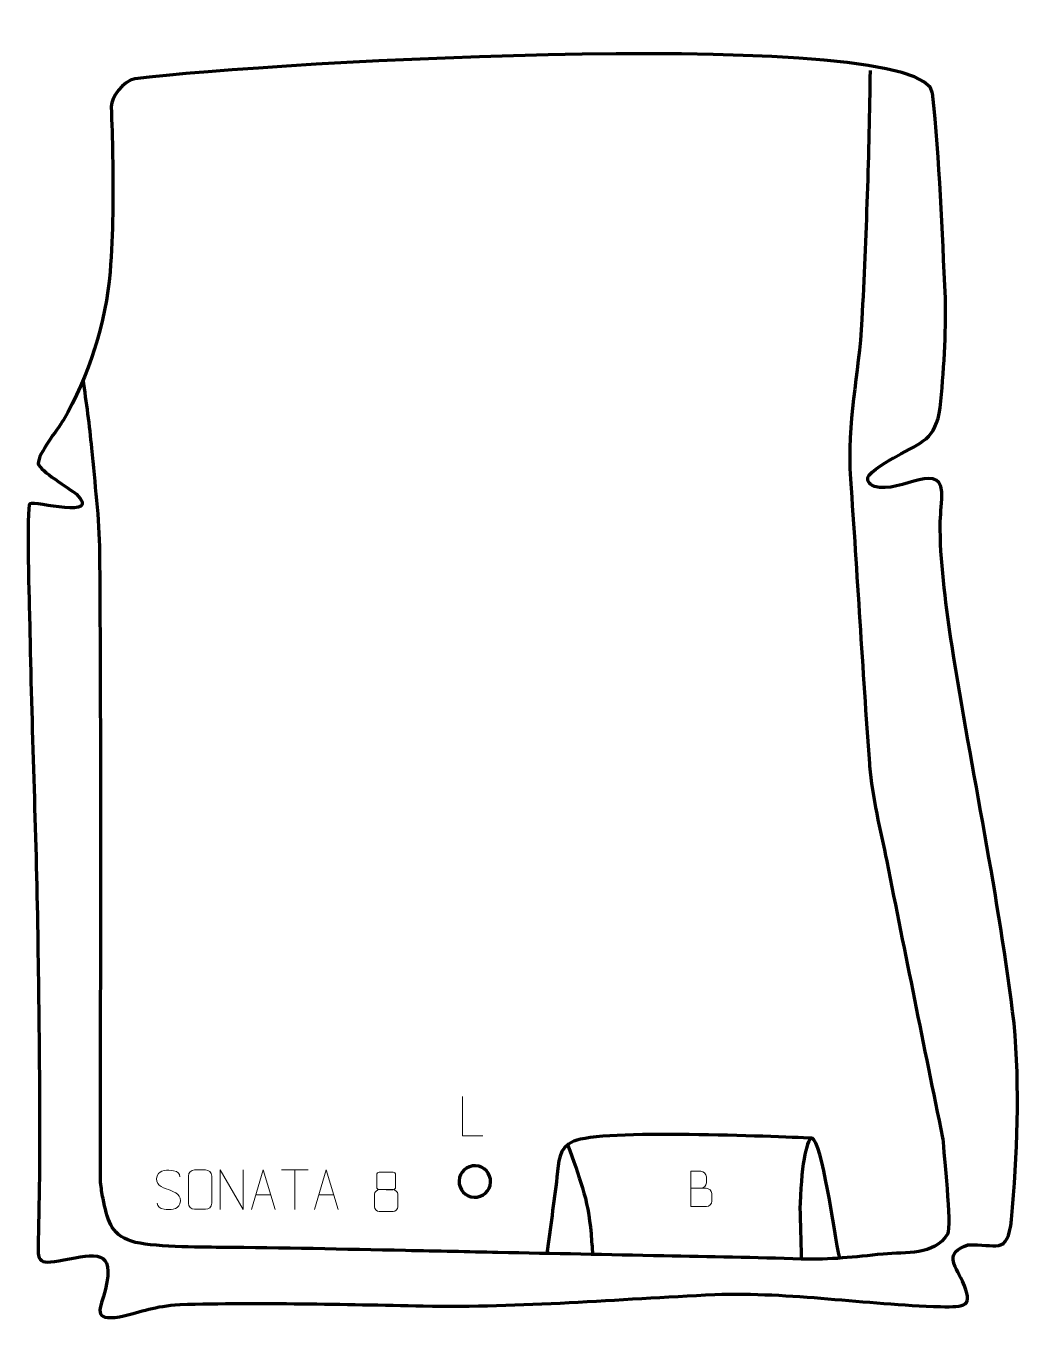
# Model space of a CAD drawing. Header units: millimetres. Extents: x -644 to -14, y 38 to 859.
import ezdxf

# ---------------------------------------------------------------- set-up
doc = ezdxf.new("R2010")
doc.units = ezdxf.units.MM
doc.header["$MEASUREMENT"] = 0
doc.layers.add('layer 2', color=7, linetype='Continuous')
doc.layers.add('layer 3', color=7, linetype='Continuous')

msp = doc.modelspace()

# ---------------------------------------------------------------- linework, layer by layer
at = {"layer": 'layer 2', "color": 140, "lineweight": 158}
for points, knots in [([(-108.9807, 830.9726), (-109.6237, 778.3974), (-111.5135, 725.3164), (-114.1905, 673.0323), (-114.1905, 673.0323), (-116.124, 637.5514), (-123.9441, 608.3734), (-121.405, 571.8253), (-121.405, 571.8253), (-117.2351, 511.8002), (-113.8108, 451.7136), (-109.4106, 391.7165), (-109.4106, 391.7165), (-109.4106, 391.7165), (-109.3007, 390.2214), (-109.3007, 390.2214), (-109.3007, 390.2214), (-107.8526, 370.8305), (-102.3026, 349.0771), (-98.4427, 329.7524), (-98.4427, 329.7524), (-86.7755, 271.3404), (-74.9747, 212.9554), (-63.0758, 154.5902), (-63.0758, 154.5902), (-63.0758, 154.5902), (-62.9557, 154.0012), (-62.9557, 154.0012), (-62.9557, 154.0012), (-62.2062, 144.4258), (-57.3827, 99.1103), (-59.819, 93.5474), (-59.819, 93.5474), (-68.5663, 79.7579), (-86.1189, 82.2488), (-100.753, 80.8529), (-100.753, 80.8529), (-119.3888, 79.0753), (-133.5586, 77.1099), (-152.6055, 77.7508), (-152.6055, 77.7508), (-181.6672, 78.7287), (-210.7235, 79.1011), (-239.7927, 79.702), (-239.7927, 79.702), (-274.8062, 80.4319), (-309.8196, 81.1618), (-344.8331, 81.8917), (-344.8331, 81.8917), (-354.3368, 82.0898), (-363.8404, 82.2879), (-373.3441, 82.486), (-373.3441, 82.486), (-383.3479, 82.6945), (-393.3517, 82.9031), (-403.3556, 83.1116), (-403.3556, 83.1116), (-442.5085, 83.9279), (-481.4659, 84.8138), (-520.6339, 85.1266), (-520.6339, 85.1266), (-534.2166, 85.235), (-564.8007, 85.2539), (-577.1086, 88.9591), (-577.1086, 88.9591), (-590.7642, 93.4059), (-592.5862, 103.533), (-595.1351, 116.134), (-595.1351, 116.134), (-595.836, 119.5987), (-596.3493, 122.831), (-596.6667, 126.3513), (-596.6667, 126.3513), (-596.8793, 130.7394), (-596.7132, 135.3867), (-596.717, 139.8032), (-596.717, 139.8032), (-596.966, 191.2506), (-596.602, 242.7), (-596.5712, 294.1478), (-596.5712, 294.1478), (-596.5308, 371.1204), (-596.577, 448.0908), (-597.1629, 525.0617), (-597.1629, 525.0617), (-597.3372, 547.3099), (-600.2827, 569.3387), (-602.283, 591.4641), (-602.283, 591.4641), (-603.5664, 606.0657), (-605.689, 620.5049), (-607.6577, 635.021)], [0, 0, 0, 0, 0.04166667, 0.04166667, 0.04166667, 0.04166667, 0.08333333, 0.08333333, 0.08333333, 0.08333333, 0.125, 0.125, 0.125, 0.125, 0.16666667, 0.16666667, 0.16666667, 0.16666667, 0.20833333, 0.20833333, 0.20833333, 0.20833333, 0.25, 0.25, 0.25, 0.25, 0.29166667, 0.29166667, 0.29166667, 0.29166667, 0.33333333, 0.33333333, 0.33333333, 0.33333333, 0.375, 0.375, 0.375, 0.375, 0.41666667, 0.41666667, 0.41666667, 0.41666667, 0.45833333, 0.45833333, 0.45833333, 0.45833333, 0.5, 0.5, 0.5, 0.5, 0.54166667, 0.54166667, 0.54166667, 0.54166667, 0.58333333, 0.58333333, 0.58333333, 0.58333333, 0.625, 0.625, 0.625, 0.625, 0.66666667, 0.66666667, 0.66666667, 0.66666667, 0.70833333, 0.70833333, 0.70833333, 0.70833333, 0.75, 0.75, 0.75, 0.75, 0.79166667, 0.79166667, 0.79166667, 0.79166667, 0.83333333, 0.83333333, 0.83333333, 0.83333333, 0.875, 0.875, 0.875, 0.875, 0.91666667, 0.91666667, 0.91666667, 0.91666667, 1, 1, 1, 1]), ([(-145.776, 154.3136), (-169.3455, 155.2805), (-279.4752, 160.1022), (-296.8237, 152.3446), (-296.8237, 152.3446), (-306.9153, 147.832), (-306.2246, 139.5264), (-307.4401, 129.5983), (-307.4401, 129.5983), (-309.4106, 113.5047), (-311.7319, 97.3549), (-313.7811, 81.2444)], [0, 0, 0, 0, 0.25, 0.25, 0.25, 0.25, 0.5, 0.5, 0.5, 0.5, 1, 1, 1, 1]), ([(-300.7178, 150.3969), (-293.3272, 129.3516), (-287.7898, 116.6493), (-285.8413, 93.8177), (-285.8413, 93.8177), (-285.493, 89.4261), (-285.1978, 85.0332), (-284.8402, 80.6411)], [0, 0, 0, 0, 0.33333333, 0.33333333, 0.33333333, 0.33333333, 1, 1, 1, 1]), ([(-128.2587, 78.2665), (-131.7717, 94.567), (-139.4396, 152.4377), (-145.776, 154.3136), (-145.776, 154.3136), (-148.6103, 155.1527), (-152.4593, 139.7349), (-153.3426, 113.0949), (-153.3426, 113.0949), (-153.3426, 113.0949), (-153.4366, 110.2576), (-153.4366, 110.2576), (-153.4366, 110.2576), (-153.2495, 99.9087), (-152.9084, 89.5706), (-152.6432, 79.2243), (-152.6432, 79.2243), (-152.6432, 79.2243), (-152.6055, 77.7508), (-152.6055, 77.7508)], [0, 0, 0, 0, 0.16666667, 0.16666667, 0.16666667, 0.16666667, 0.33333333, 0.33333333, 0.33333333, 0.33333333, 0.5, 0.5, 0.5, 0.5, 0.66666667, 0.66666667, 0.66666667, 0.66666667, 1, 1, 1, 1])]:
    msp.add_open_spline(points, degree=3, knots=knots, dxfattribs=at)
at = {"layer": 'layer 2', "color": 250, "lineweight": 200}
msp.add_open_spline([(-359.9684, 116.8785), (-365.4852, 117.1375), (-369.7474, 121.8197), (-369.4884, 127.3364), (-369.4884, 127.3364), (-369.2294, 132.8532), (-364.5472, 137.1155), (-359.0304, 136.8565), (-359.0304, 136.8565), (-353.5136, 136.5974), (-349.2514, 131.9152), (-349.5104, 126.3985), (-349.5104, 126.3985), (-349.7694, 120.8817), (-354.4516, 116.6194), (-359.9684, 116.8785)], degree=3, knots=[0, 0, 0, 0, 0.2, 0.2, 0.2, 0.2, 0.4, 0.4, 0.4, 0.4, 0.6, 0.6, 0.6, 0.6, 1, 1, 1, 1], dxfattribs=at)
at = {"layer": 'layer 3', "color": 242, "lineweight": 158}
msp.add_open_spline([(-69.3925, 816.4961), (-64.9409, 773.3728), (-63.1998, 729.8848), (-61.2731, 686.5109), (-61.2731, 686.5109), (-60.6063, 664.1589), (-62.3741, 639.3552), (-64.4711, 617.032), (-64.4711, 617.032), (-67.6971, 596.9442), (-75.915, 595.4854), (-92.5018, 586.2887), (-92.5018, 586.2887), (-96.1795, 584.2496), (-109.3548, 576.8054), (-110.3896, 572.8907), (-110.3896, 572.8907), (-111.0914, 570.2362), (-108.5309, 568.0426), (-106.1697, 567.2997), (-106.1697, 567.2997), (-89.4649, 562.0435), (-61.6727, 586.5283), (-63.5054, 559.3988), (-63.5054, 559.3988), (-63.9927, 552.1852), (-64.6487, 547.4371), (-64.5517, 539.9667), (-64.5517, 539.9667), (-64.2363, 515.6881), (-60.5873, 490.1841), (-57.0556, 466.1413), (-57.0556, 466.1413), (-44.5152, 386.5035), (-27.2674, 307.2196), (-17.7342, 227.1892), (-17.7342, 227.1892), (-13.9069, 186.2004), (-15.7531, 143.6855), (-19.3673, 102.7178), (-19.3673, 102.7178), (-21.8019, 79.2456), (-29.2648, 87.9874), (-47.045, 86.6356), (-47.045, 86.6356), (-61.7399, 81.5101), (-56.001, 74.6953), (-50.4339, 63.7882), (-50.4339, 63.7882), (-42.845, 47.0965), (-48.8856, 47.325), (-64.2923, 47.5883), (-64.2923, 47.5883), (-112.7219, 48.9396), (-158.4908, 56.9814), (-207.4662, 55.2368), (-207.4662, 55.2368), (-269.5425, 52.4889), (-329.7915, 46.849), (-392.1674, 48.0705), (-392.1674, 48.0705), (-443.2372, 49.0321), (-495.3166, 50.3409), (-546.3356, 48.937), (-546.3356, 48.937), (-563.1296, 47.9002), (-569.4357, 44.5582), (-584.7589, 41.198), (-584.7589, 41.198), (-602.0838, 38.4114), (-597.1888, 45.9338), (-593.5813, 58.568), (-593.5813, 58.568), (-587.7, 84.1903), (-599.7377, 81.0938), (-620.0609, 77.1827), (-620.0609, 77.1827), (-638.0169, 73.727), (-636.5955, 75.9562), (-636.096, 94.2837), (-636.096, 94.2837), (-634.654, 156.8771), (-635.6592, 220.6474), (-636.5612, 283.3023), (-636.5612, 283.3023), (-637.5553, 349.0344), (-640.5609, 414.8561), (-641.6204, 480.7313), (-641.6204, 480.7313), (-641.8336, 488.9378), (-644.046, 554.8589), (-641.4685, 556.3681), (-641.4685, 556.3681), (-638.2932, 558.2273), (-595.7036, 546.1359), (-611.9334, 562.3105), (-611.9334, 562.3105), (-616.8942, 566.5222), (-635.234, 576.9627), (-636.1719, 581.7843), (-636.1719, 581.7843), (-636.3771, 588.2193), (-624.1922, 602.9822), (-620.3909, 609.188), (-620.3909, 609.188), (-604.5027, 636.3168), (-593.2372, 671.8159), (-590.6709, 703.1512), (-590.6709, 703.1512), (-588.8262, 728.2233), (-588.6181, 752.4443), (-589.0832, 776.7636), (-589.0832, 776.7636), (-589.2821, 787.1601), (-589.6044, 797.5745), (-589.9738, 808.0811), (-589.9738, 808.0811), (-590.1666, 813.563), (-582.2892, 824.5511), (-574.8959, 825.5038), (-574.8959, 825.5038), (-488.6502, 836.6181), (-73.7937, 859.1302), (-69.3925, 816.4961)], degree=3, knots=[0, 0, 0, 0, 0.03125, 0.03125, 0.03125, 0.03125, 0.0625, 0.0625, 0.0625, 0.0625, 0.09375, 0.09375, 0.09375, 0.09375, 0.125, 0.125, 0.125, 0.125, 0.15625, 0.15625, 0.15625, 0.15625, 0.1875, 0.1875, 0.1875, 0.1875, 0.21875, 0.21875, 0.21875, 0.21875, 0.25, 0.25, 0.25, 0.25, 0.28125, 0.28125, 0.28125, 0.28125, 0.3125, 0.3125, 0.3125, 0.3125, 0.34375, 0.34375, 0.34375, 0.34375, 0.375, 0.375, 0.375, 0.375, 0.40625, 0.40625, 0.40625, 0.40625, 0.4375, 0.4375, 0.4375, 0.4375, 0.46875, 0.46875, 0.46875, 0.46875, 0.5, 0.5, 0.5, 0.5, 0.53125, 0.53125, 0.53125, 0.53125, 0.5625, 0.5625, 0.5625, 0.5625, 0.59375, 0.59375, 0.59375, 0.59375, 0.625, 0.625, 0.625, 0.625, 0.65625, 0.65625, 0.65625, 0.65625, 0.6875, 0.6875, 0.6875, 0.6875, 0.71875, 0.71875, 0.71875, 0.71875, 0.75, 0.75, 0.75, 0.75, 0.78125, 0.78125, 0.78125, 0.78125, 0.8125, 0.8125, 0.8125, 0.8125, 0.84375, 0.84375, 0.84375, 0.84375, 0.875, 0.875, 0.875, 0.875, 0.90625, 0.90625, 0.90625, 0.90625, 0.9375, 0.9375, 0.9375, 0.9375, 1, 1, 1, 1], dxfattribs=at)
at = {"layer": 'layer 3', "color": 250, "lineweight": 9}
for points, knots in [([(-354.3973, 155.7174), (-354.3973, 155.7174), (-367.3464, 155.7174), (-367.3464, 155.7174), (-367.3464, 155.7174), (-367.3464, 155.7174), (-367.3464, 180.671), (-367.3464, 180.671)], [0, 0, 0, 0, 0.33333333, 0.33333333, 0.33333333, 0.33333333, 1, 1, 1, 1]), ([(-553.6234, 121.7077), (-557.8717, 123.1781), (-562.7798, 124.9739), (-560.7747, 130.4942), (-560.7747, 130.4942), (-559.2712, 134.6341), (-554.0576, 134.2456), (-550.454, 133.6445), (-550.454, 133.6445), (-547.5934, 133.1673), (-546.7287, 131.9541), (-546.4181, 129.87)], [0, 0, 0, 0, 0.25, 0.25, 0.25, 0.25, 0.5, 0.5, 0.5, 0.5, 1, 1, 1, 1]), ([(-537.143, 134.1841), (-534.8173, 134.1841), (-532.4912, 134.1841), (-530.1651, 134.1841), (-530.1651, 134.1841), (-528.2185, 134.2197), (-526.2271, 132.7281), (-526.2004, 130.2905), (-526.2004, 130.2905), (-526.2008, 124.5436), (-526.2008, 118.7963), (-526.2004, 113.0486), (-526.2004, 113.0486), (-526.3402, 110.7252), (-528.0174, 109.2456), (-530.1651, 109.2348), (-530.1651, 109.2348), (-532.497, 109.2352), (-534.8289, 109.2352), (-537.1604, 109.2348), (-537.1604, 109.2348), (-539.0854, 109.1294), (-541.0575, 111.0139), (-541.0463, 113.0312), (-541.0463, 113.0312), (-541.046, 118.8013), (-541.046, 124.571), (-541.0463, 130.3403), (-541.0463, 130.3403), (-541.0421, 132.4784), (-539.2954, 134.1976), (-537.143, 134.1841)], [0, 0, 0, 0, 0.11111111, 0.11111111, 0.11111111, 0.11111111, 0.22222222, 0.22222222, 0.22222222, 0.22222222, 0.33333333, 0.33333333, 0.33333333, 0.33333333, 0.44444444, 0.44444444, 0.44444444, 0.44444444, 0.55555556, 0.55555556, 0.55555556, 0.55555556, 0.66666667, 0.66666667, 0.66666667, 0.66666667, 0.77777778, 0.77777778, 0.77777778, 0.77777778, 1, 1, 1, 1]), ([(-520.9508, 109.2309), (-520.9508, 109.2309), (-520.9508, 134.1844), (-520.9508, 134.1844), (-520.9508, 134.1844), (-520.9508, 134.1844), (-506.296, 109.2309), (-506.296, 109.2309), (-506.296, 109.2309), (-506.296, 109.2309), (-506.296, 134.1844), (-506.296, 134.1844)], [0, 0, 0, 0, 0.25, 0.25, 0.25, 0.25, 0.5, 0.5, 0.5, 0.5, 1, 1, 1, 1]), ([(-501.0939, 109.2309), (-501.0939, 109.2309), (-493.7229, 134.1844), (-493.7229, 134.1844), (-493.7229, 134.1844), (-493.7229, 134.1844), (-486.153, 109.2309), (-486.153, 109.2309)], [0, 0, 0, 0, 0.33333333, 0.33333333, 0.33333333, 0.33333333, 1, 1, 1, 1]), ([(-461.0939, 109.2309), (-461.0939, 109.2309), (-453.7229, 134.1844), (-453.7229, 134.1844), (-453.7229, 134.1844), (-453.7229, 134.1844), (-446.153, 109.2309), (-446.153, 109.2309)], [0, 0, 0, 0, 0.33333333, 0.33333333, 0.33333333, 0.33333333, 1, 1, 1, 1]), ([(-421.6771, 131.2729), (-421.6771, 129.0599), (-421.6771, 125.3776), (-421.6771, 123.1643), (-421.6771, 123.1643), (-421.6621, 122.6569), (-420.8547, 121.7255), (-420.1546, 121.7267), (-420.1546, 121.7267), (-417.1847, 121.7269), (-414.2145, 121.642), (-411.2441, 121.6417), (-411.2441, 121.6417), (-410.447, 121.6459), (-409.7263, 122.4362), (-409.7289, 123.1569), (-409.7289, 123.1569), (-409.7292, 125.3729), (-409.7292, 129.0576), (-409.7289, 131.2729), (-409.7289, 131.2729), (-409.7474, 131.9837), (-410.3588, 132.7441), (-411.1927, 132.7367), (-411.1927, 132.7367), (-414.2098, 132.7364), (-417.2267, 132.7364), (-420.2433, 132.7367), (-420.2433, 132.7367), (-420.8697, 132.7443), (-421.6938, 132.0333), (-421.6771, 131.2729)], [0, 0, 0, 0, 0.11111111, 0.11111111, 0.11111111, 0.11111111, 0.22222222, 0.22222222, 0.22222222, 0.22222222, 0.33333333, 0.33333333, 0.33333333, 0.33333333, 0.44444444, 0.44444444, 0.44444444, 0.44444444, 0.55555556, 0.55555556, 0.55555556, 0.55555556, 0.66666667, 0.66666667, 0.66666667, 0.66666667, 0.77777778, 0.77777778, 0.77777778, 0.77777778, 1, 1, 1, 1]), ([(-222.5967, 122.6075), (-219.3377, 122.6079), (-216.0783, 122.6079), (-212.8186, 122.6075), (-212.8186, 122.6075), (-211.0493, 122.592), (-209.3264, 121.037), (-209.3264, 119.2012), (-209.3264, 119.2012), (-209.3267, 118.1904), (-209.3267, 115.4591), (-209.3264, 114.448), (-209.3264, 114.448), (-209.3105, 112.7839), (-210.6918, 110.9801), (-212.7712, 110.9953), (-212.7712, 110.9953), (-216.0312, 110.9956), (-219.2909, 110.9956), (-222.5502, 110.9953), (-222.5502, 110.9953), (-222.5502, 118.4457), (-222.5502, 125.8958), (-222.5502, 133.3456), (-222.5502, 133.3456), (-220.4241, 133.3456), (-218.2977, 133.3456), (-216.1712, 133.3456), (-216.1712, 133.3456), (-214.6657, 133.3614), (-212.7877, 131.6502), (-212.7718, 129.8925), (-212.7718, 129.8925), (-212.7722, 128.0419), (-212.7722, 127.9112), (-212.7718, 126.0603), (-212.7718, 126.0603), (-212.7564, 124.2097), (-214.4173, 122.592), (-216.2177, 122.6075)], [0, 0, 0, 0, 0.09090909, 0.09090909, 0.09090909, 0.09090909, 0.18181818, 0.18181818, 0.18181818, 0.18181818, 0.27272727, 0.27272727, 0.27272727, 0.27272727, 0.36363636, 0.36363636, 0.36363636, 0.36363636, 0.45454545, 0.45454545, 0.45454545, 0.45454545, 0.54545455, 0.54545455, 0.54545455, 0.54545455, 0.63636364, 0.63636364, 0.63636364, 0.63636364, 0.72727273, 0.72727273, 0.72727273, 0.72727273, 0.81818182, 0.81818182, 0.81818182, 0.81818182, 1, 1, 1, 1]), ([(-553.6234, 121.7076), (-549.6048, 120.0609), (-544.5753, 118.1726), (-546.4093, 112.8123), (-546.4093, 112.8123), (-547.8691, 108.5459), (-552.7799, 108.8026), (-556.506, 109.3573), (-556.506, 109.3573), (-559.256, 109.7671), (-560.4769, 110.9806), (-560.8549, 113.0928)], [0, 0, 0, 0, 0.25, 0.25, 0.25, 0.25, 0.5, 0.5, 0.5, 0.5, 1, 1, 1, 1]), ([(-423.1359, 118.7547), (-423.1359, 115.5839), (-423.1359, 113.8818), (-423.1359, 110.7104), (-423.1359, 110.7104), (-423.1444, 109.4885), (-421.4465, 107.7958), (-420.1939, 107.7873), (-420.1939, 107.7873), (-417.2108, 107.7876), (-414.2275, 107.7876), (-411.2441, 107.7873), (-411.2441, 107.7873), (-409.9208, 107.799), (-408.3004, 109.4206), (-408.3115, 110.7198), (-408.3115, 110.7198), (-408.3118, 113.888), (-408.3118, 115.5868), (-408.3115, 118.7547), (-408.3115, 118.7547), (-408.3812, 120.1351), (-409.959, 121.7137), (-411.2644, 121.7076), (-411.2644, 121.7076), (-414.241, 121.7073), (-417.2176, 121.7073), (-420.1939, 121.7076), (-420.1939, 121.7076), (-421.2734, 121.714), (-423.1197, 120.1351), (-423.1359, 118.7547)], [0, 0, 0, 0, 0.11111111, 0.11111111, 0.11111111, 0.11111111, 0.22222222, 0.22222222, 0.22222222, 0.22222222, 0.33333333, 0.33333333, 0.33333333, 0.33333333, 0.44444444, 0.44444444, 0.44444444, 0.44444444, 0.55555556, 0.55555556, 0.55555556, 0.55555556, 0.66666667, 0.66666667, 0.66666667, 0.66666667, 0.77777778, 0.77777778, 0.77777778, 0.77777778, 1, 1, 1, 1])]:
    msp.add_open_spline(points, degree=3, knots=knots, dxfattribs=at)
for points in [[(-482.1171, 134.1609), (-482.1171, 134.1609), (-465.1299, 134.1609), (-465.1299, 134.1609)], [(-473.6233, 109.2309), (-473.6233, 109.2309), (-473.6233, 134.1844), (-473.6233, 134.1844)], [(-498.3713, 118.4803), (-498.3713, 118.4803), (-488.8756, 118.4803), (-488.8756, 118.4803)], [(-458.3713, 118.4803), (-458.3713, 118.4803), (-448.8756, 118.4803), (-448.8756, 118.4803)]]:
    msp.add_open_spline(points, degree=3, dxfattribs=at)

doc.saveas('drawing.dxf')
